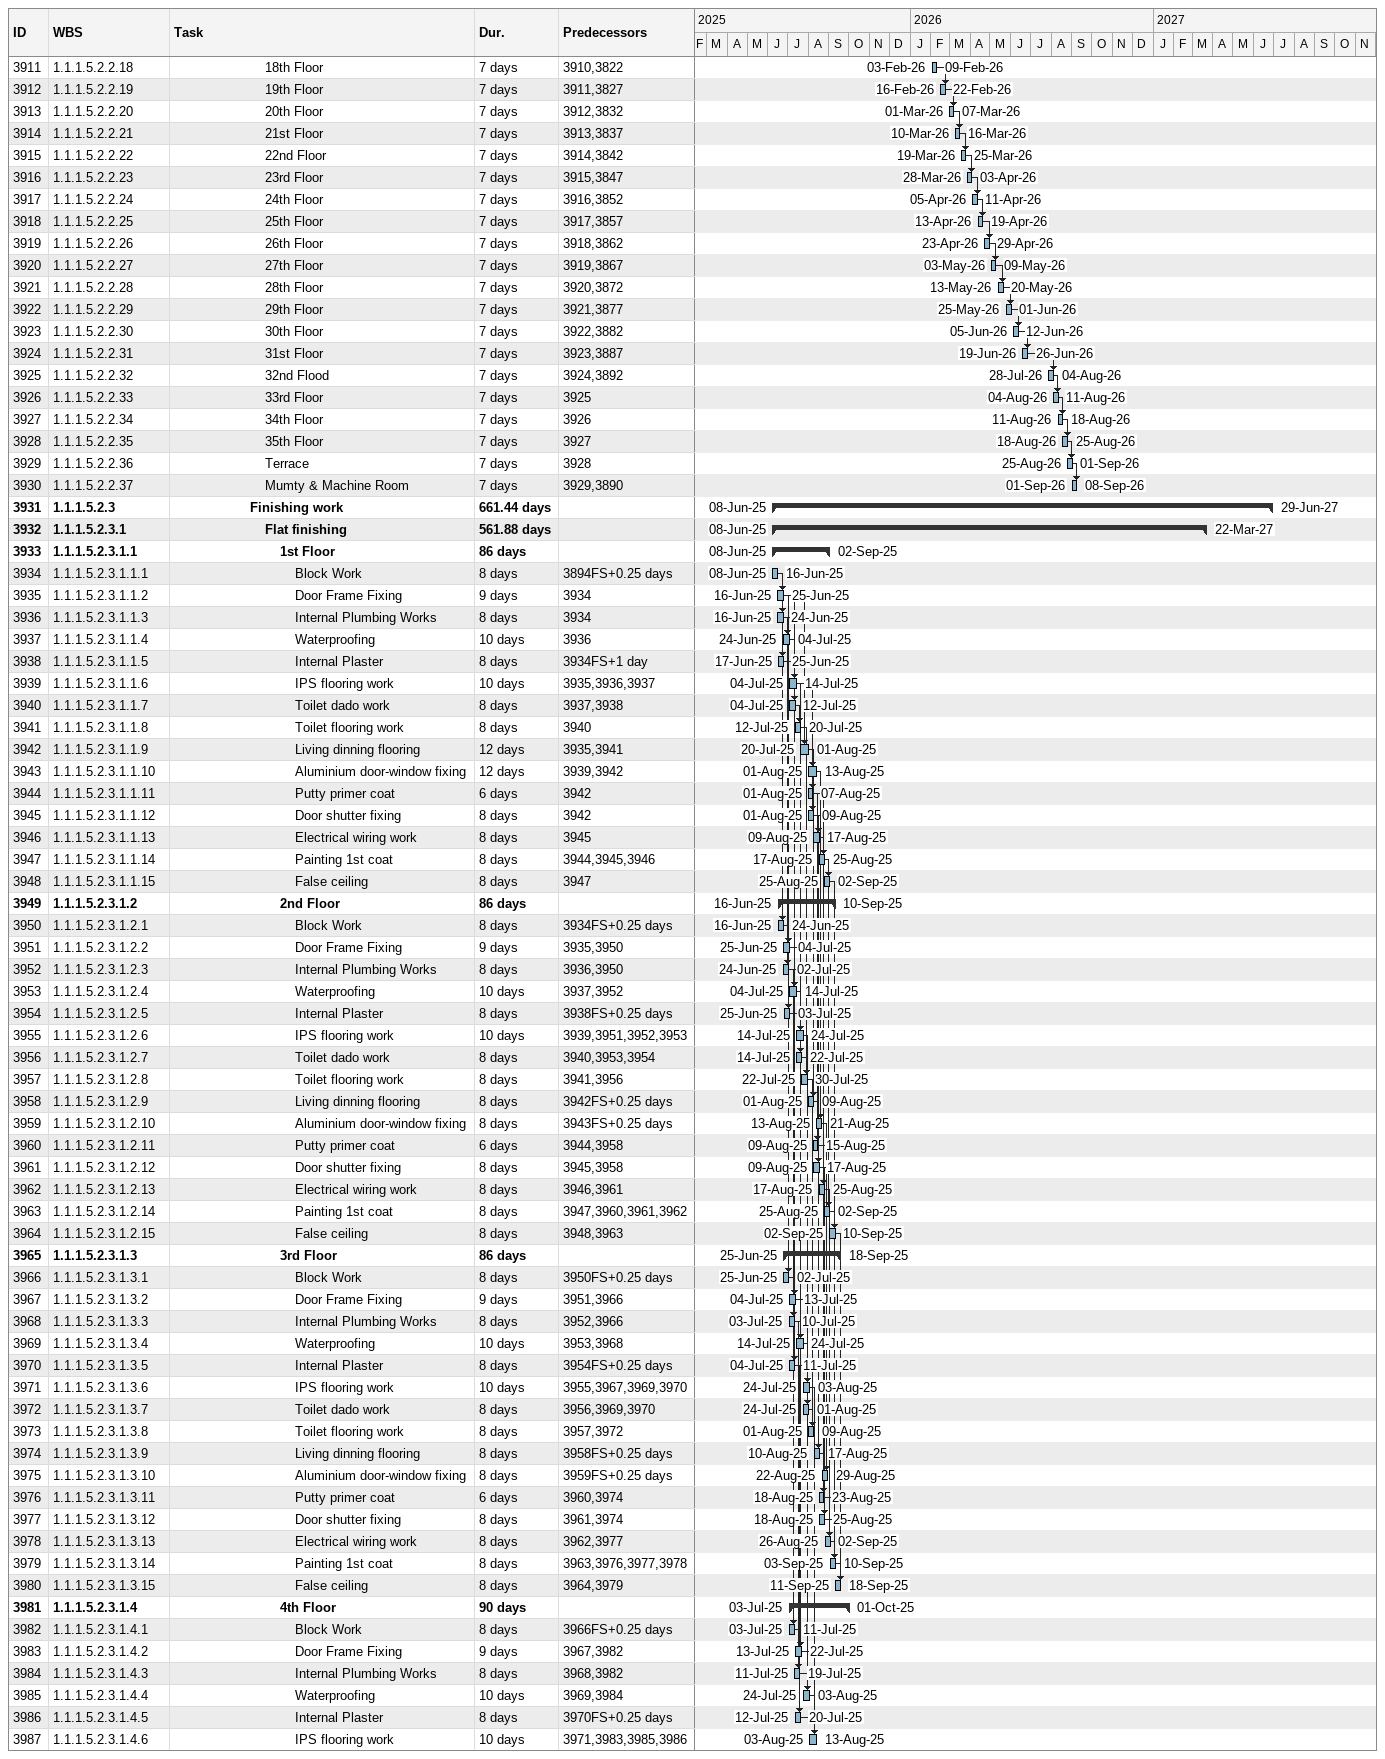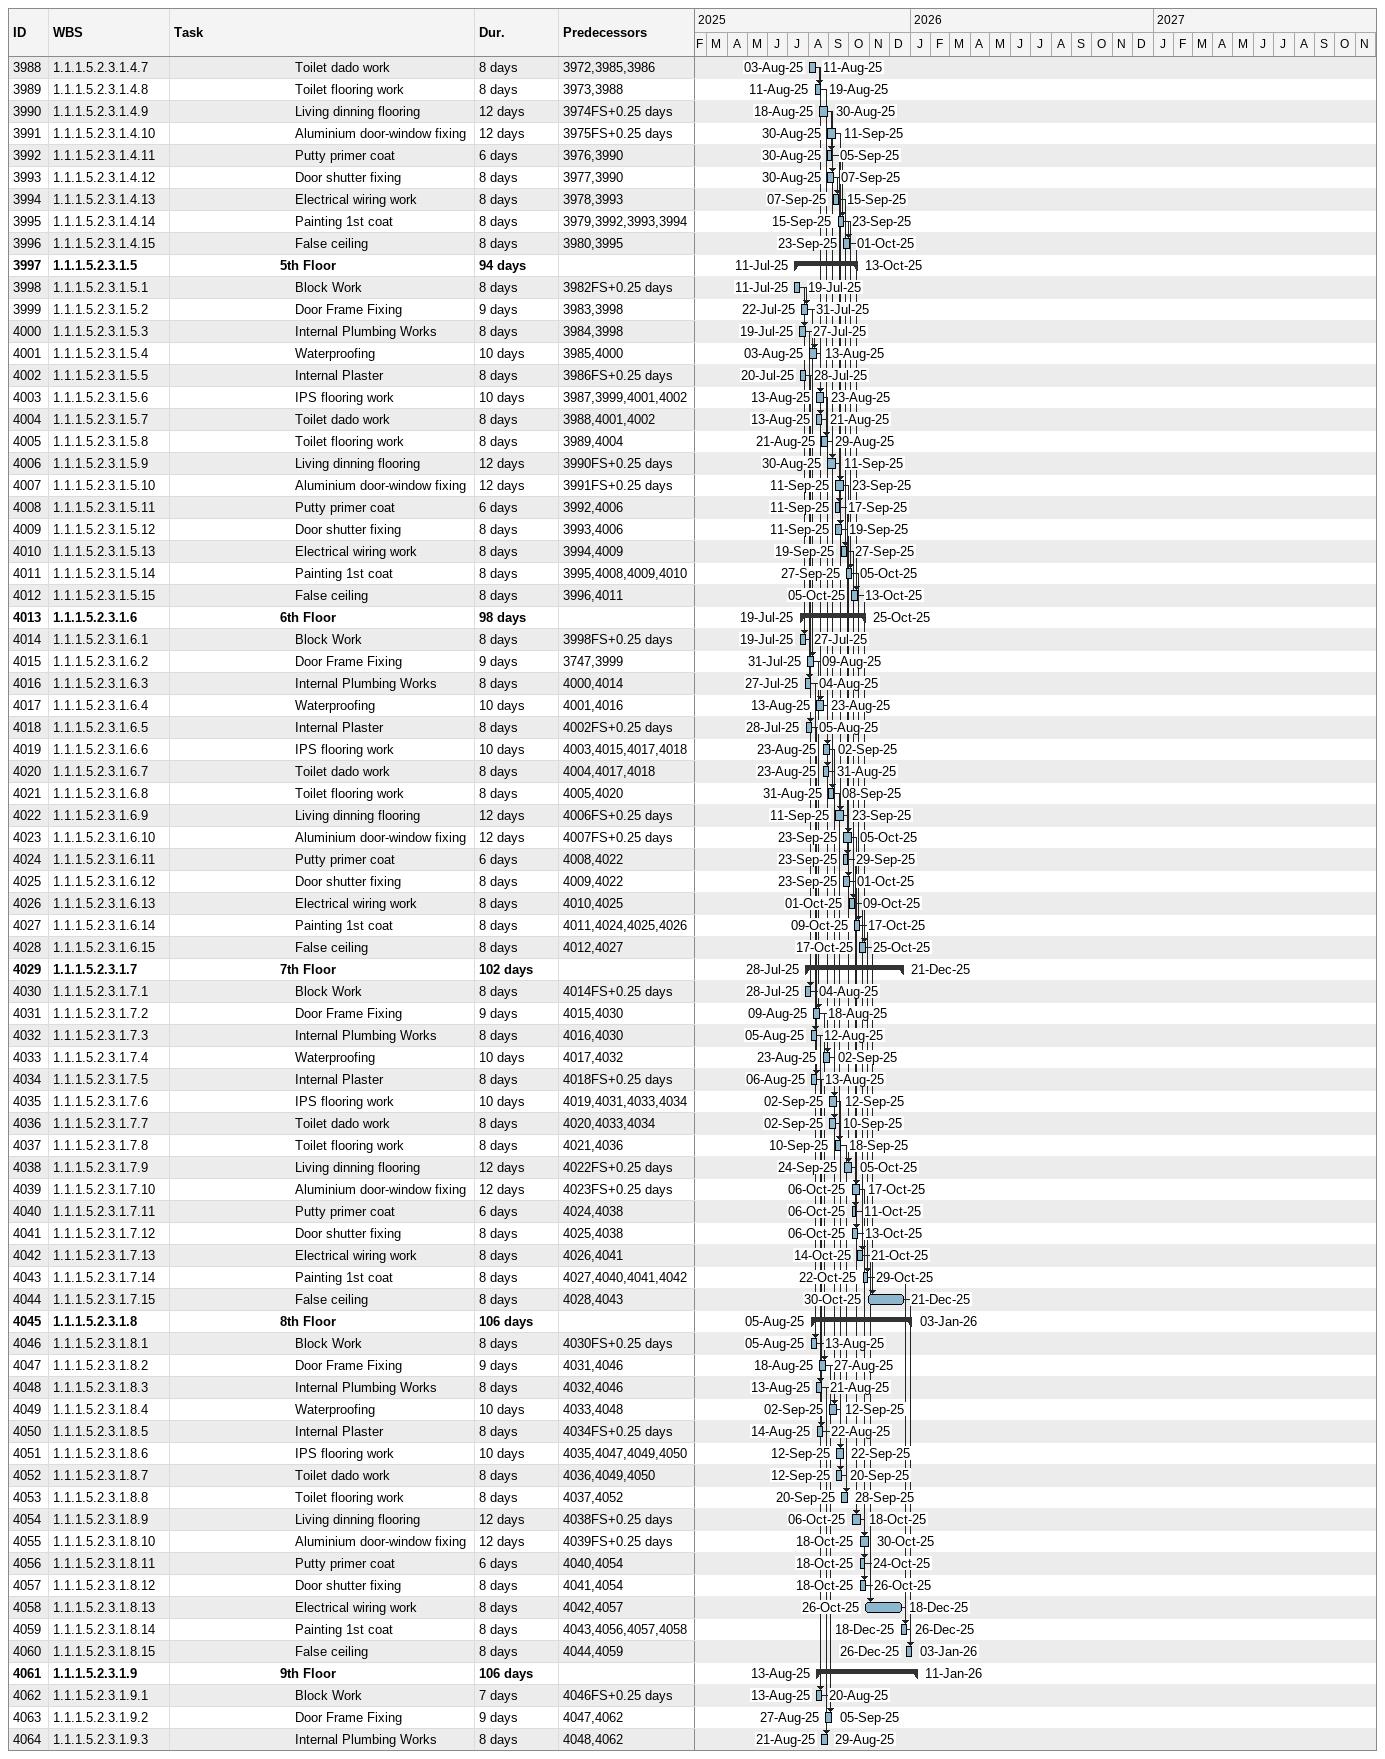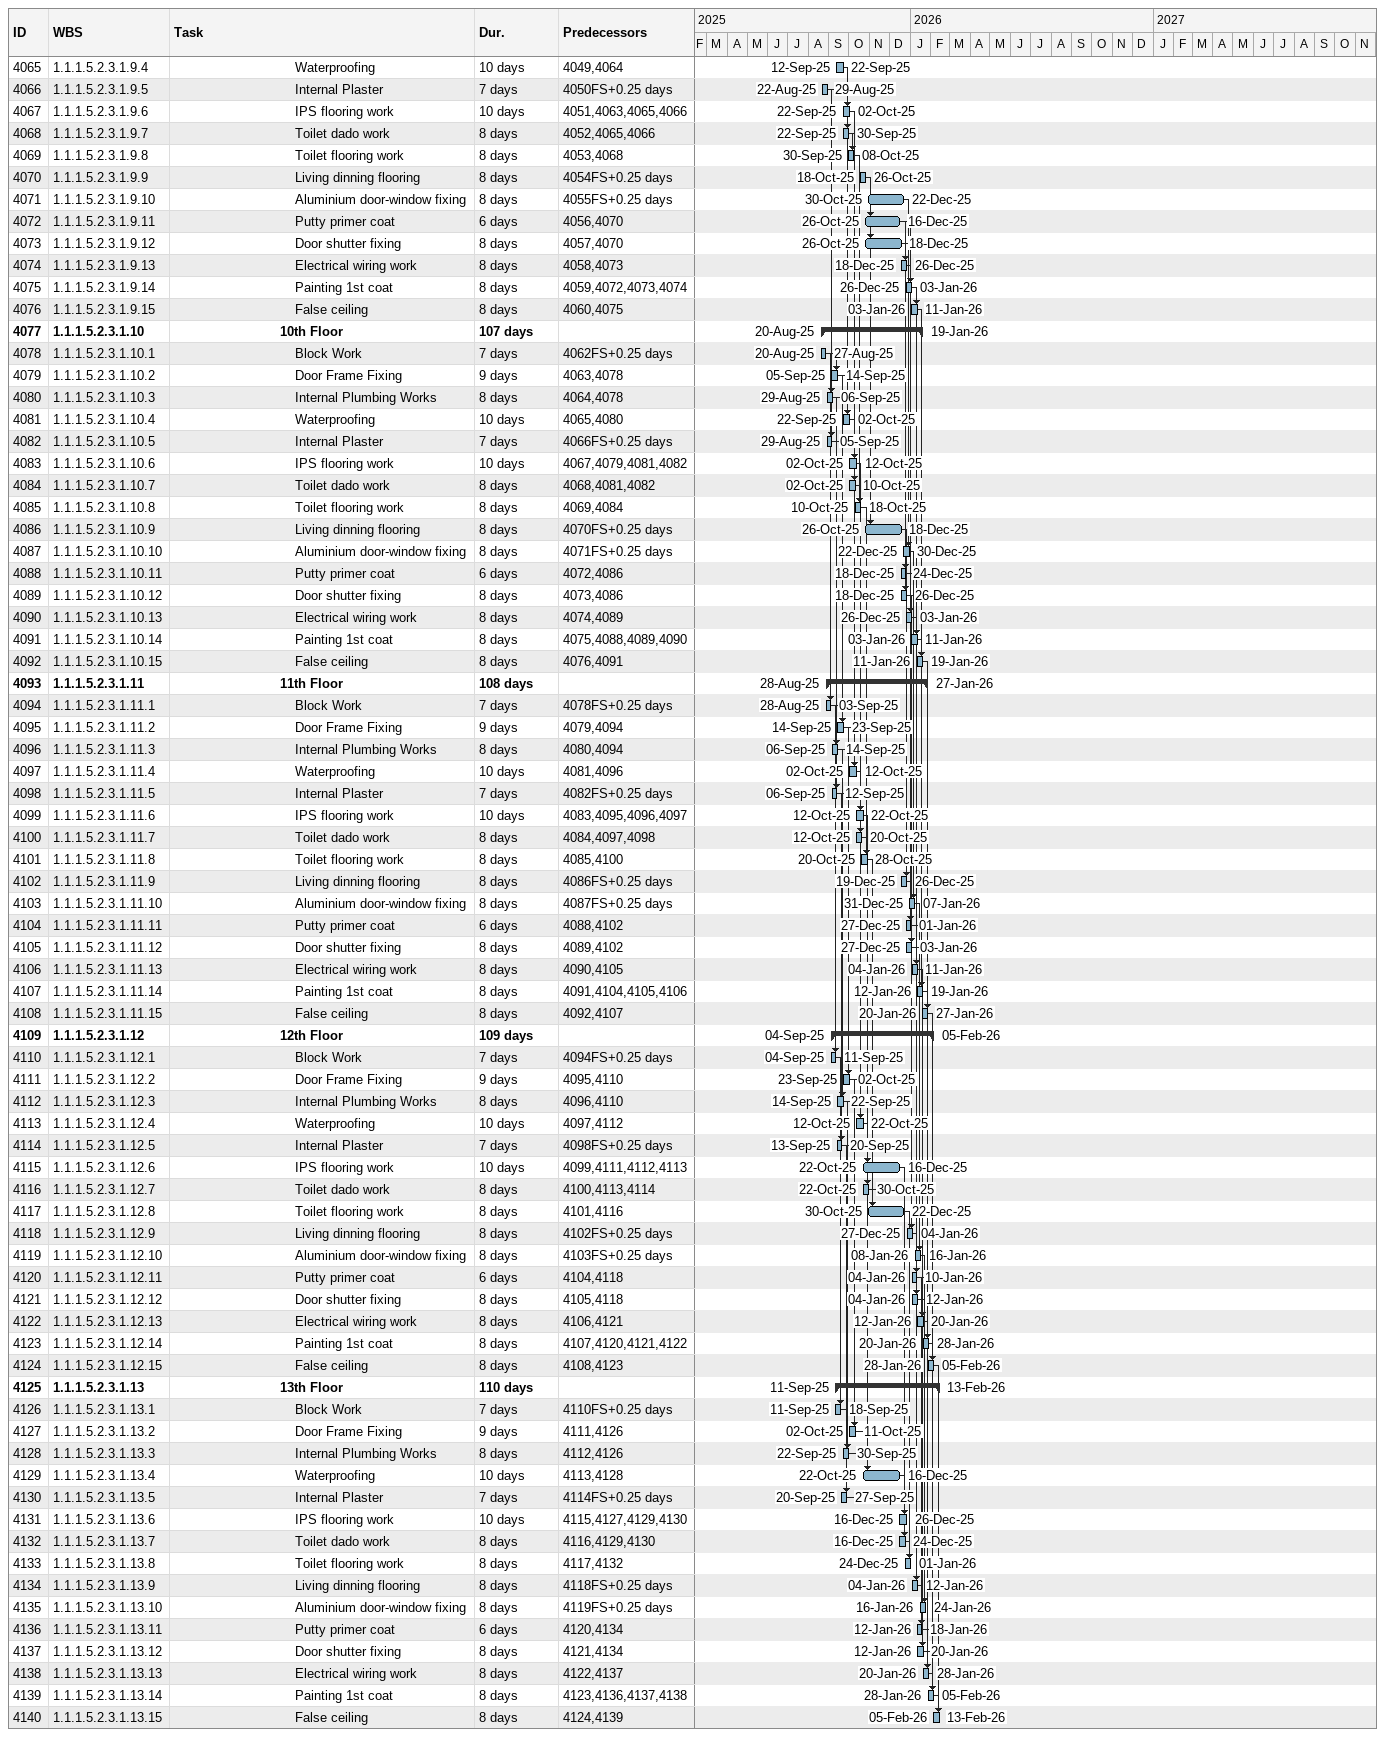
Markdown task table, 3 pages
| ID | WBS | Task | Duration | Start | Finish | Predecessors |
|---|---|---|---|---|---|---|
| 3911 | 1.1.1.5.2.2.18 | 18th Floor | 7d | 2026-02-03 | 2026-02-09 | 3910, 3822 |
| 3912 | 1.1.1.5.2.2.19 | 19th Floor | 7d | 2026-02-16 | 2026-02-22 | 3911, 3827 |
| 3913 | 1.1.1.5.2.2.20 | 20th Floor | 7d | 2026-03-01 | 2026-03-07 | 3912, 3832 |
| 3914 | 1.1.1.5.2.2.21 | 21st Floor | 7d | 2026-03-10 | 2026-03-16 | 3913, 3837 |
| 3915 | 1.1.1.5.2.2.22 | 22nd Floor | 7d | 2026-03-19 | 2026-03-25 | 3914, 3842 |
| 3916 | 1.1.1.5.2.2.23 | 23rd Floor | 7d | 2026-03-28 | 2026-04-03 | 3915, 3847 |
| 3917 | 1.1.1.5.2.2.24 | 24th Floor | 7d | 2026-04-05 | 2026-04-11 | 3916, 3852 |
| 3918 | 1.1.1.5.2.2.25 | 25th Floor | 7d | 2026-04-13 | 2026-04-19 | 3917, 3857 |
| 3919 | 1.1.1.5.2.2.26 | 26th Floor | 7d | 2026-04-23 | 2026-04-29 | 3918, 3862 |
| 3920 | 1.1.1.5.2.2.27 | 27th Floor | 7d | 2026-05-03 | 2026-05-09 | 3919, 3867 |
| 3921 | 1.1.1.5.2.2.28 | 28th Floor | 7d | 2026-05-13 | 2026-05-20 | 3920, 3872 |
| 3922 | 1.1.1.5.2.2.29 | 29th Floor | 7d | 2026-05-25 | 2026-06-01 | 3921, 3877 |
| 3923 | 1.1.1.5.2.2.30 | 30th Floor | 7d | 2026-06-05 | 2026-06-12 | 3922, 3882 |
| 3924 | 1.1.1.5.2.2.31 | 31st Floor | 7d | 2026-06-19 | 2026-06-26 | 3923, 3887 |
| 3925 | 1.1.1.5.2.2.32 | 32nd Flood | 7d | 2026-07-28 | 2026-08-04 | 3924, 3892 |
| 3926 | 1.1.1.5.2.2.33 | 33rd Floor | 7d | 2026-08-04 | 2026-08-11 | 3925 |
| 3927 | 1.1.1.5.2.2.34 | 34th Floor | 7d | 2026-08-11 | 2026-08-18 | 3926 |
| 3928 | 1.1.1.5.2.2.35 | 35th Floor | 7d | 2026-08-18 | 2026-08-25 | 3927 |
| 3929 | 1.1.1.5.2.2.36 | Terrace | 7d | 2026-08-25 | 2026-09-01 | 3928 |
| 3930 | 1.1.1.5.2.2.37 | Mumty & Machine Room | 7d | 2026-09-01 | 2026-09-08 | 3929, 3890 |
| 3931 | 1.1.1.5.2.3 | **Finishing work** | 661.44d | 2025-06-08 | 2027-06-29 |  |
| 3932 | 1.1.1.5.2.3.1 | **Flat finishing** | 561.88d | 2025-06-08 | 2027-03-22 |  |
| 3933 | 1.1.1.5.2.3.1.1 | **1st Floor** | 86d | 2025-06-08 | 2025-09-02 |  |
| 3934 | 1.1.1.5.2.3.1.1.1 | Block Work | 8d | 2025-06-08 | 2025-06-16 | 3894FS+0.25d |
| 3935 | 1.1.1.5.2.3.1.1.2 | Door Frame Fixing | 9d | 2025-06-16 | 2025-06-25 | 3934 |
| 3936 | 1.1.1.5.2.3.1.1.3 | Internal Plumbing Works | 8d | 2025-06-16 | 2025-06-24 | 3934 |
| 3937 | 1.1.1.5.2.3.1.1.4 | Waterproofing | 10d | 2025-06-24 | 2025-07-04 | 3936 |
| 3938 | 1.1.1.5.2.3.1.1.5 | Internal Plaster | 8d | 2025-06-17 | 2025-06-25 | 3934FS+1d |
| 3939 | 1.1.1.5.2.3.1.1.6 | IPS flooring work | 10d | 2025-07-04 | 2025-07-14 | 3935, 3936, 3937 |
| 3940 | 1.1.1.5.2.3.1.1.7 | Toilet dado work | 8d | 2025-07-04 | 2025-07-12 | 3937, 3938 |
| 3941 | 1.1.1.5.2.3.1.1.8 | Toilet flooring work | 8d | 2025-07-12 | 2025-07-20 | 3940 |
| 3942 | 1.1.1.5.2.3.1.1.9 | Living dinning flooring | 12d | 2025-07-20 | 2025-08-01 | 3935, 3941 |
| 3943 | 1.1.1.5.2.3.1.1.10 | Aluminium door-window fixing | 12d | 2025-08-01 | 2025-08-13 | 3939, 3942 |
| 3944 | 1.1.1.5.2.3.1.1.11 | Putty primer coat | 6d | 2025-08-01 | 2025-08-07 | 3942 |
| 3945 | 1.1.1.5.2.3.1.1.12 | Door shutter fixing | 8d | 2025-08-01 | 2025-08-09 | 3942 |
| 3946 | 1.1.1.5.2.3.1.1.13 | Electrical wiring work | 8d | 2025-08-09 | 2025-08-17 | 3945 |
| 3947 | 1.1.1.5.2.3.1.1.14 | Painting 1st coat | 8d | 2025-08-17 | 2025-08-25 | 3944, 3945, 3946 |
| 3948 | 1.1.1.5.2.3.1.1.15 | False ceiling | 8d | 2025-08-25 | 2025-09-02 | 3947 |
| 3949 | 1.1.1.5.2.3.1.2 | **2nd Floor** | 86d | 2025-06-16 | 2025-09-10 |  |
| 3950 | 1.1.1.5.2.3.1.2.1 | Block Work | 8d | 2025-06-16 | 2025-06-24 | 3934FS+0.25d |
| 3951 | 1.1.1.5.2.3.1.2.2 | Door Frame Fixing | 9d | 2025-06-25 | 2025-07-04 | 3935, 3950 |
| 3952 | 1.1.1.5.2.3.1.2.3 | Internal Plumbing Works | 8d | 2025-06-24 | 2025-07-02 | 3936, 3950 |
| 3953 | 1.1.1.5.2.3.1.2.4 | Waterproofing | 10d | 2025-07-04 | 2025-07-14 | 3937, 3952 |
| 3954 | 1.1.1.5.2.3.1.2.5 | Internal Plaster | 8d | 2025-06-25 | 2025-07-03 | 3938FS+0.25d |
| 3955 | 1.1.1.5.2.3.1.2.6 | IPS flooring work | 10d | 2025-07-14 | 2025-07-24 | 3939, 3951, 3952, 3953 |
| 3956 | 1.1.1.5.2.3.1.2.7 | Toilet dado work | 8d | 2025-07-14 | 2025-07-22 | 3940, 3953, 3954 |
| 3957 | 1.1.1.5.2.3.1.2.8 | Toilet flooring work | 8d | 2025-07-22 | 2025-07-30 | 3941, 3956 |
| 3958 | 1.1.1.5.2.3.1.2.9 | Living dinning flooring | 8d | 2025-08-01 | 2025-08-09 | 3942FS+0.25d |
| 3959 | 1.1.1.5.2.3.1.2.10 | Aluminium door-window fixing | 8d | 2025-08-13 | 2025-08-21 | 3943FS+0.25d |
| 3960 | 1.1.1.5.2.3.1.2.11 | Putty primer coat | 6d | 2025-08-09 | 2025-08-15 | 3944, 3958 |
| 3961 | 1.1.1.5.2.3.1.2.12 | Door shutter fixing | 8d | 2025-08-09 | 2025-08-17 | 3945, 3958 |
| 3962 | 1.1.1.5.2.3.1.2.13 | Electrical wiring work | 8d | 2025-08-17 | 2025-08-25 | 3946, 3961 |
| 3963 | 1.1.1.5.2.3.1.2.14 | Painting 1st coat | 8d | 2025-08-25 | 2025-09-02 | 3947, 3960, 3961, 3962 |
| 3964 | 1.1.1.5.2.3.1.2.15 | False ceiling | 8d | 2025-09-02 | 2025-09-10 | 3948, 3963 |
| 3965 | 1.1.1.5.2.3.1.3 | **3rd Floor** | 86d | 2025-06-25 | 2025-09-18 |  |
| 3966 | 1.1.1.5.2.3.1.3.1 | Block Work | 8d | 2025-06-25 | 2025-07-02 | 3950FS+0.25d |
| 3967 | 1.1.1.5.2.3.1.3.2 | Door Frame Fixing | 9d | 2025-07-04 | 2025-07-13 | 3951, 3966 |
| 3968 | 1.1.1.5.2.3.1.3.3 | Internal Plumbing Works | 8d | 2025-07-03 | 2025-07-10 | 3952, 3966 |
| 3969 | 1.1.1.5.2.3.1.3.4 | Waterproofing | 10d | 2025-07-14 | 2025-07-24 | 3953, 3968 |
| 3970 | 1.1.1.5.2.3.1.3.5 | Internal Plaster | 8d | 2025-07-04 | 2025-07-11 | 3954FS+0.25d |
| 3971 | 1.1.1.5.2.3.1.3.6 | IPS flooring work | 10d | 2025-07-24 | 2025-08-03 | 3955, 3967, 3969, 3970 |
| 3972 | 1.1.1.5.2.3.1.3.7 | Toilet dado work | 8d | 2025-07-24 | 2025-08-01 | 3956, 3969, 3970 |
| 3973 | 1.1.1.5.2.3.1.3.8 | Toilet flooring work | 8d | 2025-08-01 | 2025-08-09 | 3957, 3972 |
| 3974 | 1.1.1.5.2.3.1.3.9 | Living dinning flooring | 8d | 2025-08-10 | 2025-08-17 | 3958FS+0.25d |
| 3975 | 1.1.1.5.2.3.1.3.10 | Aluminium door-window fixing | 8d | 2025-08-22 | 2025-08-29 | 3959FS+0.25d |
| 3976 | 1.1.1.5.2.3.1.3.11 | Putty primer coat | 6d | 2025-08-18 | 2025-08-23 | 3960, 3974 |
| 3977 | 1.1.1.5.2.3.1.3.12 | Door shutter fixing | 8d | 2025-08-18 | 2025-08-25 | 3961, 3974 |
| 3978 | 1.1.1.5.2.3.1.3.13 | Electrical wiring work | 8d | 2025-08-26 | 2025-09-02 | 3962, 3977 |
| 3979 | 1.1.1.5.2.3.1.3.14 | Painting 1st coat | 8d | 2025-09-03 | 2025-09-10 | 3963, 3976, 3977, 3978 |
| 3980 | 1.1.1.5.2.3.1.3.15 | False ceiling | 8d | 2025-09-11 | 2025-09-18 | 3964, 3979 |
| 3981 | 1.1.1.5.2.3.1.4 | **4th Floor** | 90d | 2025-07-03 | 2025-10-01 |  |
| 3982 | 1.1.1.5.2.3.1.4.1 | Block Work | 8d | 2025-07-03 | 2025-07-11 | 3966FS+0.25d |
| 3983 | 1.1.1.5.2.3.1.4.2 | Door Frame Fixing | 9d | 2025-07-13 | 2025-07-22 | 3967, 3982 |
| 3984 | 1.1.1.5.2.3.1.4.3 | Internal Plumbing Works | 8d | 2025-07-11 | 2025-07-19 | 3968, 3982 |
| 3985 | 1.1.1.5.2.3.1.4.4 | Waterproofing | 10d | 2025-07-24 | 2025-08-03 | 3969, 3984 |
| 3986 | 1.1.1.5.2.3.1.4.5 | Internal Plaster | 8d | 2025-07-12 | 2025-07-20 | 3970FS+0.25d |
| 3987 | 1.1.1.5.2.3.1.4.6 | IPS flooring work | 10d | 2025-08-03 | 2025-08-13 | 3971, 3983, 3985, 3986 |
| 3988 | 1.1.1.5.2.3.1.4.7 | Toilet dado work | 8d | 2025-08-03 | 2025-08-11 | 3972, 3985, 3986 |
| 3989 | 1.1.1.5.2.3.1.4.8 | Toilet flooring work | 8d | 2025-08-11 | 2025-08-19 | 3973, 3988 |
| 3990 | 1.1.1.5.2.3.1.4.9 | Living dinning flooring | 12d | 2025-08-18 | 2025-08-30 | 3974FS+0.25d |
| 3991 | 1.1.1.5.2.3.1.4.10 | Aluminium door-window fixing | 12d | 2025-08-30 | 2025-09-11 | 3975FS+0.25d |
| 3992 | 1.1.1.5.2.3.1.4.11 | Putty primer coat | 6d | 2025-08-30 | 2025-09-05 | 3976, 3990 |
| 3993 | 1.1.1.5.2.3.1.4.12 | Door shutter fixing | 8d | 2025-08-30 | 2025-09-07 | 3977, 3990 |
| 3994 | 1.1.1.5.2.3.1.4.13 | Electrical wiring work | 8d | 2025-09-07 | 2025-09-15 | 3978, 3993 |
| 3995 | 1.1.1.5.2.3.1.4.14 | Painting 1st coat | 8d | 2025-09-15 | 2025-09-23 | 3979, 3992, 3993, 3994 |
| 3996 | 1.1.1.5.2.3.1.4.15 | False ceiling | 8d | 2025-09-23 | 2025-10-01 | 3980, 3995 |
| 3997 | 1.1.1.5.2.3.1.5 | **5th Floor** | 94d | 2025-07-11 | 2025-10-13 |  |
| 3998 | 1.1.1.5.2.3.1.5.1 | Block Work | 8d | 2025-07-11 | 2025-07-19 | 3982FS+0.25d |
| 3999 | 1.1.1.5.2.3.1.5.2 | Door Frame Fixing | 9d | 2025-07-22 | 2025-07-31 | 3983, 3998 |
| 4000 | 1.1.1.5.2.3.1.5.3 | Internal Plumbing Works | 8d | 2025-07-19 | 2025-07-27 | 3984, 3998 |
| 4001 | 1.1.1.5.2.3.1.5.4 | Waterproofing | 10d | 2025-08-03 | 2025-08-13 | 3985, 4000 |
| 4002 | 1.1.1.5.2.3.1.5.5 | Internal Plaster | 8d | 2025-07-20 | 2025-07-28 | 3986FS+0.25d |
| 4003 | 1.1.1.5.2.3.1.5.6 | IPS flooring work | 10d | 2025-08-13 | 2025-08-23 | 3987, 3999, 4001, 4002 |
| 4004 | 1.1.1.5.2.3.1.5.7 | Toilet dado work | 8d | 2025-08-13 | 2025-08-21 | 3988, 4001, 4002 |
| 4005 | 1.1.1.5.2.3.1.5.8 | Toilet flooring work | 8d | 2025-08-21 | 2025-08-29 | 3989, 4004 |
| 4006 | 1.1.1.5.2.3.1.5.9 | Living dinning flooring | 12d | 2025-08-30 | 2025-09-11 | 3990FS+0.25d |
| 4007 | 1.1.1.5.2.3.1.5.10 | Aluminium door-window fixing | 12d | 2025-09-11 | 2025-09-23 | 3991FS+0.25d |
| 4008 | 1.1.1.5.2.3.1.5.11 | Putty primer coat | 6d | 2025-09-11 | 2025-09-17 | 3992, 4006 |
| 4009 | 1.1.1.5.2.3.1.5.12 | Door shutter fixing | 8d | 2025-09-11 | 2025-09-19 | 3993, 4006 |
| 4010 | 1.1.1.5.2.3.1.5.13 | Electrical wiring work | 8d | 2025-09-19 | 2025-09-27 | 3994, 4009 |
| 4011 | 1.1.1.5.2.3.1.5.14 | Painting 1st coat | 8d | 2025-09-27 | 2025-10-05 | 3995, 4008, 4009, 4010 |
| 4012 | 1.1.1.5.2.3.1.5.15 | False ceiling | 8d | 2025-10-05 | 2025-10-13 | 3996, 4011 |
| 4013 | 1.1.1.5.2.3.1.6 | **6th Floor** | 98d | 2025-07-19 | 2025-10-25 |  |
| 4014 | 1.1.1.5.2.3.1.6.1 | Block Work | 8d | 2025-07-19 | 2025-07-27 | 3998FS+0.25d |
| 4015 | 1.1.1.5.2.3.1.6.2 | Door Frame Fixing | 9d | 2025-07-31 | 2025-08-09 | 3747, 3999 |
| 4016 | 1.1.1.5.2.3.1.6.3 | Internal Plumbing Works | 8d | 2025-07-27 | 2025-08-04 | 4000, 4014 |
| 4017 | 1.1.1.5.2.3.1.6.4 | Waterproofing | 10d | 2025-08-13 | 2025-08-23 | 4001, 4016 |
| 4018 | 1.1.1.5.2.3.1.6.5 | Internal Plaster | 8d | 2025-07-28 | 2025-08-05 | 4002FS+0.25d |
| 4019 | 1.1.1.5.2.3.1.6.6 | IPS flooring work | 10d | 2025-08-23 | 2025-09-02 | 4003, 4015, 4017, 4018 |
| 4020 | 1.1.1.5.2.3.1.6.7 | Toilet dado work | 8d | 2025-08-23 | 2025-08-31 | 4004, 4017, 4018 |
| 4021 | 1.1.1.5.2.3.1.6.8 | Toilet flooring work | 8d | 2025-08-31 | 2025-09-08 | 4005, 4020 |
| 4022 | 1.1.1.5.2.3.1.6.9 | Living dinning flooring | 12d | 2025-09-11 | 2025-09-23 | 4006FS+0.25d |
| 4023 | 1.1.1.5.2.3.1.6.10 | Aluminium door-window fixing | 12d | 2025-09-23 | 2025-10-05 | 4007FS+0.25d |
| 4024 | 1.1.1.5.2.3.1.6.11 | Putty primer coat | 6d | 2025-09-23 | 2025-09-29 | 4008, 4022 |
| 4025 | 1.1.1.5.2.3.1.6.12 | Door shutter fixing | 8d | 2025-09-23 | 2025-10-01 | 4009, 4022 |
| 4026 | 1.1.1.5.2.3.1.6.13 | Electrical wiring work | 8d | 2025-10-01 | 2025-10-09 | 4010, 4025 |
| 4027 | 1.1.1.5.2.3.1.6.14 | Painting 1st coat | 8d | 2025-10-09 | 2025-10-17 | 4011, 4024, 4025, 4026 |
| 4028 | 1.1.1.5.2.3.1.6.15 | False ceiling | 8d | 2025-10-17 | 2025-10-25 | 4012, 4027 |
| 4029 | 1.1.1.5.2.3.1.7 | **7th Floor** | 102d | 2025-07-28 | 2025-12-21 |  |
| 4030 | 1.1.1.5.2.3.1.7.1 | Block Work | 8d | 2025-07-28 | 2025-08-04 | 4014FS+0.25d |
| 4031 | 1.1.1.5.2.3.1.7.2 | Door Frame Fixing | 9d | 2025-08-09 | 2025-08-18 | 4015, 4030 |
| 4032 | 1.1.1.5.2.3.1.7.3 | Internal Plumbing Works | 8d | 2025-08-05 | 2025-08-12 | 4016, 4030 |
| 4033 | 1.1.1.5.2.3.1.7.4 | Waterproofing | 10d | 2025-08-23 | 2025-09-02 | 4017, 4032 |
| 4034 | 1.1.1.5.2.3.1.7.5 | Internal Plaster | 8d | 2025-08-06 | 2025-08-13 | 4018FS+0.25d |
| 4035 | 1.1.1.5.2.3.1.7.6 | IPS flooring work | 10d | 2025-09-02 | 2025-09-12 | 4019, 4031, 4033, 4034 |
| 4036 | 1.1.1.5.2.3.1.7.7 | Toilet dado work | 8d | 2025-09-02 | 2025-09-10 | 4020, 4033, 4034 |
| 4037 | 1.1.1.5.2.3.1.7.8 | Toilet flooring work | 8d | 2025-09-10 | 2025-09-18 | 4021, 4036 |
| 4038 | 1.1.1.5.2.3.1.7.9 | Living dinning flooring | 12d | 2025-09-24 | 2025-10-05 | 4022FS+0.25d |
| 4039 | 1.1.1.5.2.3.1.7.10 | Aluminium door-window fixing | 12d | 2025-10-06 | 2025-10-17 | 4023FS+0.25d |
| 4040 | 1.1.1.5.2.3.1.7.11 | Putty primer coat | 6d | 2025-10-06 | 2025-10-11 | 4024, 4038 |
| 4041 | 1.1.1.5.2.3.1.7.12 | Door shutter fixing | 8d | 2025-10-06 | 2025-10-13 | 4025, 4038 |
| 4042 | 1.1.1.5.2.3.1.7.13 | Electrical wiring work | 8d | 2025-10-14 | 2025-10-21 | 4026, 4041 |
| 4043 | 1.1.1.5.2.3.1.7.14 | Painting 1st coat | 8d | 2025-10-22 | 2025-10-29 | 4027, 4040, 4041, 4042 |
| 4044 | 1.1.1.5.2.3.1.7.15 | False ceiling | 8d | 2025-10-30 | 2025-12-21 | 4028, 4043 |
| 4045 | 1.1.1.5.2.3.1.8 | **8th Floor** | 106d | 2025-08-05 | 2026-01-03 |  |
| 4046 | 1.1.1.5.2.3.1.8.1 | Block Work | 8d | 2025-08-05 | 2025-08-13 | 4030FS+0.25d |
| 4047 | 1.1.1.5.2.3.1.8.2 | Door Frame Fixing | 9d | 2025-08-18 | 2025-08-27 | 4031, 4046 |
| 4048 | 1.1.1.5.2.3.1.8.3 | Internal Plumbing Works | 8d | 2025-08-13 | 2025-08-21 | 4032, 4046 |
| 4049 | 1.1.1.5.2.3.1.8.4 | Waterproofing | 10d | 2025-09-02 | 2025-09-12 | 4033, 4048 |
| 4050 | 1.1.1.5.2.3.1.8.5 | Internal Plaster | 8d | 2025-08-14 | 2025-08-22 | 4034FS+0.25d |
| 4051 | 1.1.1.5.2.3.1.8.6 | IPS flooring work | 10d | 2025-09-12 | 2025-09-22 | 4035, 4047, 4049, 4050 |
| 4052 | 1.1.1.5.2.3.1.8.7 | Toilet dado work | 8d | 2025-09-12 | 2025-09-20 | 4036, 4049, 4050 |
| 4053 | 1.1.1.5.2.3.1.8.8 | Toilet flooring work | 8d | 2025-09-20 | 2025-09-28 | 4037, 4052 |
| 4054 | 1.1.1.5.2.3.1.8.9 | Living dinning flooring | 12d | 2025-10-06 | 2025-10-18 | 4038FS+0.25d |
| 4055 | 1.1.1.5.2.3.1.8.10 | Aluminium door-window fixing | 12d | 2025-10-18 | 2025-10-30 | 4039FS+0.25d |
| 4056 | 1.1.1.5.2.3.1.8.11 | Putty primer coat | 6d | 2025-10-18 | 2025-10-24 | 4040, 4054 |
| 4057 | 1.1.1.5.2.3.1.8.12 | Door shutter fixing | 8d | 2025-10-18 | 2025-10-26 | 4041, 4054 |
| 4058 | 1.1.1.5.2.3.1.8.13 | Electrical wiring work | 8d | 2025-10-26 | 2025-12-18 | 4042, 4057 |
| 4059 | 1.1.1.5.2.3.1.8.14 | Painting 1st coat | 8d | 2025-12-18 | 2025-12-26 | 4043, 4056, 4057, 4058 |
| 4060 | 1.1.1.5.2.3.1.8.15 | False ceiling | 8d | 2025-12-26 | 2026-01-03 | 4044, 4059 |
| 4061 | 1.1.1.5.2.3.1.9 | **9th Floor** | 106d | 2025-08-13 | 2026-01-11 |  |
| 4062 | 1.1.1.5.2.3.1.9.1 | Block Work | 7d | 2025-08-13 | 2025-08-20 | 4046FS+0.25d |
| 4063 | 1.1.1.5.2.3.1.9.2 | Door Frame Fixing | 9d | 2025-08-27 | 2025-09-05 | 4047, 4062 |
| 4064 | 1.1.1.5.2.3.1.9.3 | Internal Plumbing Works | 8d | 2025-08-21 | 2025-08-29 | 4048, 4062 |
| 4065 | 1.1.1.5.2.3.1.9.4 | Waterproofing | 10d | 2025-09-12 | 2025-09-22 | 4049, 4064 |
| 4066 | 1.1.1.5.2.3.1.9.5 | Internal Plaster | 7d | 2025-08-22 | 2025-08-29 | 4050FS+0.25d |
| 4067 | 1.1.1.5.2.3.1.9.6 | IPS flooring work | 10d | 2025-09-22 | 2025-10-02 | 4051, 4063, 4065, 4066 |
| 4068 | 1.1.1.5.2.3.1.9.7 | Toilet dado work | 8d | 2025-09-22 | 2025-09-30 | 4052, 4065, 4066 |
| 4069 | 1.1.1.5.2.3.1.9.8 | Toilet flooring work | 8d | 2025-09-30 | 2025-10-08 | 4053, 4068 |
| 4070 | 1.1.1.5.2.3.1.9.9 | Living dinning flooring | 8d | 2025-10-18 | 2025-10-26 | 4054FS+0.25d |
| 4071 | 1.1.1.5.2.3.1.9.10 | Aluminium door-window fixing | 8d | 2025-10-30 | 2025-12-22 | 4055FS+0.25d |
| 4072 | 1.1.1.5.2.3.1.9.11 | Putty primer coat | 6d | 2025-10-26 | 2025-12-16 | 4056, 4070 |
| 4073 | 1.1.1.5.2.3.1.9.12 | Door shutter fixing | 8d | 2025-10-26 | 2025-12-18 | 4057, 4070 |
| 4074 | 1.1.1.5.2.3.1.9.13 | Electrical wiring work | 8d | 2025-12-18 | 2025-12-26 | 4058, 4073 |
| 4075 | 1.1.1.5.2.3.1.9.14 | Painting 1st coat | 8d | 2025-12-26 | 2026-01-03 | 4059, 4072, 4073, 4074 |
| 4076 | 1.1.1.5.2.3.1.9.15 | False ceiling | 8d | 2026-01-03 | 2026-01-11 | 4060, 4075 |
| 4077 | 1.1.1.5.2.3.1.10 | **10th Floor** | 107d | 2025-08-20 | 2026-01-19 |  |
| 4078 | 1.1.1.5.2.3.1.10.1 | Block Work | 7d | 2025-08-20 | 2025-08-27 | 4062FS+0.25d |
| 4079 | 1.1.1.5.2.3.1.10.2 | Door Frame Fixing | 9d | 2025-09-05 | 2025-09-14 | 4063, 4078 |
| 4080 | 1.1.1.5.2.3.1.10.3 | Internal Plumbing Works | 8d | 2025-08-29 | 2025-09-06 | 4064, 4078 |
| 4081 | 1.1.1.5.2.3.1.10.4 | Waterproofing | 10d | 2025-09-22 | 2025-10-02 | 4065, 4080 |
| 4082 | 1.1.1.5.2.3.1.10.5 | Internal Plaster | 7d | 2025-08-29 | 2025-09-05 | 4066FS+0.25d |
| 4083 | 1.1.1.5.2.3.1.10.6 | IPS flooring work | 10d | 2025-10-02 | 2025-10-12 | 4067, 4079, 4081, 4082 |
| 4084 | 1.1.1.5.2.3.1.10.7 | Toilet dado work | 8d | 2025-10-02 | 2025-10-10 | 4068, 4081, 4082 |
| 4085 | 1.1.1.5.2.3.1.10.8 | Toilet flooring work | 8d | 2025-10-10 | 2025-10-18 | 4069, 4084 |
| 4086 | 1.1.1.5.2.3.1.10.9 | Living dinning flooring | 8d | 2025-10-26 | 2025-12-18 | 4070FS+0.25d |
| 4087 | 1.1.1.5.2.3.1.10.10 | Aluminium door-window fixing | 8d | 2025-12-22 | 2025-12-30 | 4071FS+0.25d |
| 4088 | 1.1.1.5.2.3.1.10.11 | Putty primer coat | 6d | 2025-12-18 | 2025-12-24 | 4072, 4086 |
| 4089 | 1.1.1.5.2.3.1.10.12 | Door shutter fixing | 8d | 2025-12-18 | 2025-12-26 | 4073, 4086 |
| 4090 | 1.1.1.5.2.3.1.10.13 | Electrical wiring work | 8d | 2025-12-26 | 2026-01-03 | 4074, 4089 |
| 4091 | 1.1.1.5.2.3.1.10.14 | Painting 1st coat | 8d | 2026-01-03 | 2026-01-11 | 4075, 4088, 4089, 4090 |
| 4092 | 1.1.1.5.2.3.1.10.15 | False ceiling | 8d | 2026-01-11 | 2026-01-19 | 4076, 4091 |
| 4093 | 1.1.1.5.2.3.1.11 | **11th Floor** | 108d | 2025-08-28 | 2026-01-27 |  |
| 4094 | 1.1.1.5.2.3.1.11.1 | Block Work | 7d | 2025-08-28 | 2025-09-03 | 4078FS+0.25d |
| 4095 | 1.1.1.5.2.3.1.11.2 | Door Frame Fixing | 9d | 2025-09-14 | 2025-09-23 | 4079, 4094 |
| 4096 | 1.1.1.5.2.3.1.11.3 | Internal Plumbing Works | 8d | 2025-09-06 | 2025-09-14 | 4080, 4094 |
| 4097 | 1.1.1.5.2.3.1.11.4 | Waterproofing | 10d | 2025-10-02 | 2025-10-12 | 4081, 4096 |
| 4098 | 1.1.1.5.2.3.1.11.5 | Internal Plaster | 7d | 2025-09-06 | 2025-09-12 | 4082FS+0.25d |
| 4099 | 1.1.1.5.2.3.1.11.6 | IPS flooring work | 10d | 2025-10-12 | 2025-10-22 | 4083, 4095, 4096, 4097 |
| 4100 | 1.1.1.5.2.3.1.11.7 | Toilet dado work | 8d | 2025-10-12 | 2025-10-20 | 4084, 4097, 4098 |
| 4101 | 1.1.1.5.2.3.1.11.8 | Toilet flooring work | 8d | 2025-10-20 | 2025-10-28 | 4085, 4100 |
| 4102 | 1.1.1.5.2.3.1.11.9 | Living dinning flooring | 8d | 2025-12-19 | 2025-12-26 | 4086FS+0.25d |
| 4103 | 1.1.1.5.2.3.1.11.10 | Aluminium door-window fixing | 8d | 2025-12-31 | 2026-01-07 | 4087FS+0.25d |
| 4104 | 1.1.1.5.2.3.1.11.11 | Putty primer coat | 6d | 2025-12-27 | 2026-01-01 | 4088, 4102 |
| 4105 | 1.1.1.5.2.3.1.11.12 | Door shutter fixing | 8d | 2025-12-27 | 2026-01-03 | 4089, 4102 |
| 4106 | 1.1.1.5.2.3.1.11.13 | Electrical wiring work | 8d | 2026-01-04 | 2026-01-11 | 4090, 4105 |
| 4107 | 1.1.1.5.2.3.1.11.14 | Painting 1st coat | 8d | 2026-01-12 | 2026-01-19 | 4091, 4104, 4105, 4106 |
| 4108 | 1.1.1.5.2.3.1.11.15 | False ceiling | 8d | 2026-01-20 | 2026-01-27 | 4092, 4107 |
| 4109 | 1.1.1.5.2.3.1.12 | **12th Floor** | 109d | 2025-09-04 | 2026-02-05 |  |
| 4110 | 1.1.1.5.2.3.1.12.1 | Block Work | 7d | 2025-09-04 | 2025-09-11 | 4094FS+0.25d |
| 4111 | 1.1.1.5.2.3.1.12.2 | Door Frame Fixing | 9d | 2025-09-23 | 2025-10-02 | 4095, 4110 |
| 4112 | 1.1.1.5.2.3.1.12.3 | Internal Plumbing Works | 8d | 2025-09-14 | 2025-09-22 | 4096, 4110 |
| 4113 | 1.1.1.5.2.3.1.12.4 | Waterproofing | 10d | 2025-10-12 | 2025-10-22 | 4097, 4112 |
| 4114 | 1.1.1.5.2.3.1.12.5 | Internal Plaster | 7d | 2025-09-13 | 2025-09-20 | 4098FS+0.25d |
| 4115 | 1.1.1.5.2.3.1.12.6 | IPS flooring work | 10d | 2025-10-22 | 2025-12-16 | 4099, 4111, 4112, 4113 |
| 4116 | 1.1.1.5.2.3.1.12.7 | Toilet dado work | 8d | 2025-10-22 | 2025-10-30 | 4100, 4113, 4114 |
| 4117 | 1.1.1.5.2.3.1.12.8 | Toilet flooring work | 8d | 2025-10-30 | 2025-12-22 | 4101, 4116 |
| 4118 | 1.1.1.5.2.3.1.12.9 | Living dinning flooring | 8d | 2025-12-27 | 2026-01-04 | 4102FS+0.25d |
| 4119 | 1.1.1.5.2.3.1.12.10 | Aluminium door-window fixing | 8d | 2026-01-08 | 2026-01-16 | 4103FS+0.25d |
| 4120 | 1.1.1.5.2.3.1.12.11 | Putty primer coat | 6d | 2026-01-04 | 2026-01-10 | 4104, 4118 |
| 4121 | 1.1.1.5.2.3.1.12.12 | Door shutter fixing | 8d | 2026-01-04 | 2026-01-12 | 4105, 4118 |
| 4122 | 1.1.1.5.2.3.1.12.13 | Electrical wiring work | 8d | 2026-01-12 | 2026-01-20 | 4106, 4121 |
| 4123 | 1.1.1.5.2.3.1.12.14 | Painting 1st coat | 8d | 2026-01-20 | 2026-01-28 | 4107, 4120, 4121, 4122 |
| 4124 | 1.1.1.5.2.3.1.12.15 | False ceiling | 8d | 2026-01-28 | 2026-02-05 | 4108, 4123 |
| 4125 | 1.1.1.5.2.3.1.13 | **13th Floor** | 110d | 2025-09-11 | 2026-02-13 |  |
| 4126 | 1.1.1.5.2.3.1.13.1 | Block Work | 7d | 2025-09-11 | 2025-09-18 | 4110FS+0.25d |
| 4127 | 1.1.1.5.2.3.1.13.2 | Door Frame Fixing | 9d | 2025-10-02 | 2025-10-11 | 4111, 4126 |
| 4128 | 1.1.1.5.2.3.1.13.3 | Internal Plumbing Works | 8d | 2025-09-22 | 2025-09-30 | 4112, 4126 |
| 4129 | 1.1.1.5.2.3.1.13.4 | Waterproofing | 10d | 2025-10-22 | 2025-12-16 | 4113, 4128 |
| 4130 | 1.1.1.5.2.3.1.13.5 | Internal Plaster | 7d | 2025-09-20 | 2025-09-27 | 4114FS+0.25d |
| 4131 | 1.1.1.5.2.3.1.13.6 | IPS flooring work | 10d | 2025-12-16 | 2025-12-26 | 4115, 4127, 4129, 4130 |
| 4132 | 1.1.1.5.2.3.1.13.7 | Toilet dado work | 8d | 2025-12-16 | 2025-12-24 | 4116, 4129, 4130 |
| 4133 | 1.1.1.5.2.3.1.13.8 | Toilet flooring work | 8d | 2025-12-24 | 2026-01-01 | 4117, 4132 |
| 4134 | 1.1.1.5.2.3.1.13.9 | Living dinning flooring | 8d | 2026-01-04 | 2026-01-12 | 4118FS+0.25d |
| 4135 | 1.1.1.5.2.3.1.13.10 | Aluminium door-window fixing | 8d | 2026-01-16 | 2026-01-24 | 4119FS+0.25d |
| 4136 | 1.1.1.5.2.3.1.13.11 | Putty primer coat | 6d | 2026-01-12 | 2026-01-18 | 4120, 4134 |
| 4137 | 1.1.1.5.2.3.1.13.12 | Door shutter fixing | 8d | 2026-01-12 | 2026-01-20 | 4121, 4134 |
| 4138 | 1.1.1.5.2.3.1.13.13 | Electrical wiring work | 8d | 2026-01-20 | 2026-01-28 | 4122, 4137 |
| 4139 | 1.1.1.5.2.3.1.13.14 | Painting 1st coat | 8d | 2026-01-28 | 2026-02-05 | 4123, 4136, 4137, 4138 |
| 4140 | 1.1.1.5.2.3.1.13.15 | False ceiling | 8d | 2026-02-05 | 2026-02-13 | 4124, 4139 |
